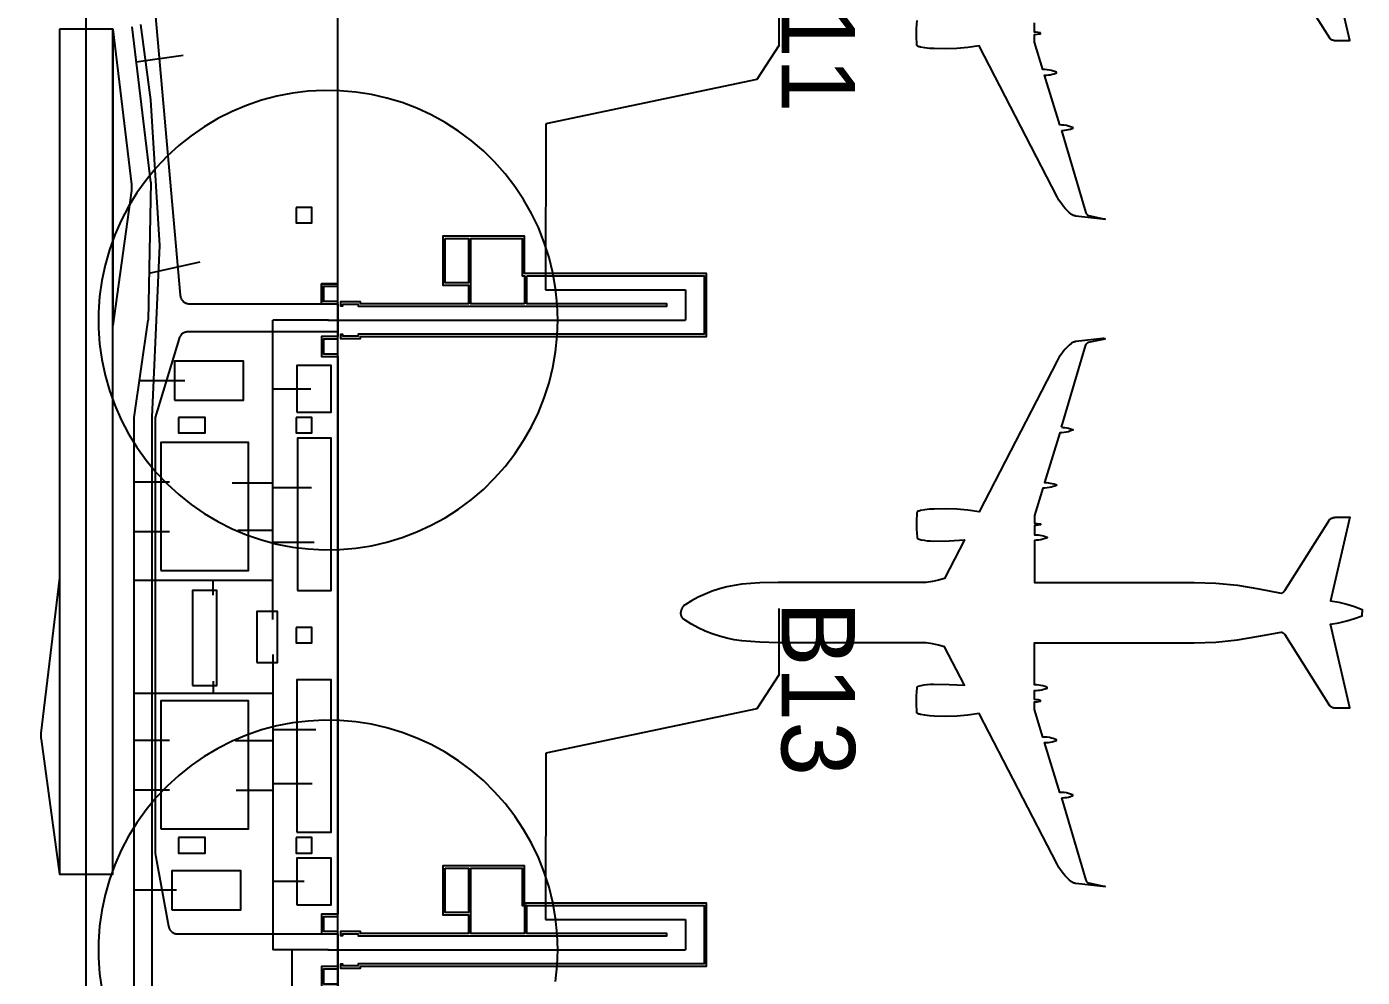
# Model space of a CAD drawing. Extents: x -127 to 299, y -292 to 314.
# Drawn here: x 192.4 to 279.6, y -9.4 to 52.7 of the extents above; entities that cross this region are included whole.
import ezdxf

# ---------------------------------------------------------------- set-up
doc = ezdxf.new("R2010")
doc.units = 0
for name, color, linetype in [('SS-BOARDING-AREAS', 7, 'CONTINUOUS'), ('SS-BOUNDARY', 250, 'CONTINUOUS'), ('SS-CIRCULATION', 7, 'CONTINUOUS'), ('SS-FLOOR-PATTERN', 254, 'CONTINUOUS'), ('SS-GATEHOUSE', 9, 'CONTINUOUS'), ('SS-GATES', 250, 'CONTINUOUS'), ('SS-GRAPH', 7, 'CONTINUOUS'), ('SS-ISLANDS', 7, 'CONTINUOUS'), ('SS-ROOMS', 250, 'CONTINUOUS'), ('SS-SEATING-AREAS', 250, 'CONTINUOUS'), ('SS-SMALL-PLANES', 9, 'CONTINUOUS'), ('SS-STAND-NUMBER', 7, 'CONTINUOUS'), ('SS-WALKWAYS', 251, 'CONTINUOUS'), ('SS-WANDER', 7, 'CONTINUOUS')]:
    doc.layers.add(name, color=color, linetype=linetype)

msp = doc.modelspace()

# ---------------------------------------------------------------- linework, layer by layer
at = {"layer": 'SS-BOARDING-AREAS'}
msp.add_lwpolyline([(227.096, 33.559), (227.061, 34.594), (226.954, 35.624), (226.776, 36.644), (226.528, 37.649), (226.211, 38.635), (225.828, 39.597), (225.378, 40.53), (224.866, 41.43), (224.292, 42.292), (223.661, 43.113), (222.974, 43.888), (222.236, 44.613), (221.449, 45.287), (220.617, 45.904), (219.745, 46.462), (218.837, 46.959), (217.896, 47.392), (216.928, 47.76), (215.937, 48.059), (214.927, 48.29), (213.904, 48.45), (212.873, 48.539), (211.837, 48.557), (210.803, 48.503), (209.775, 48.378), (208.759, 48.183), (207.758, 47.918), (206.777, 47.584), (205.822, 47.184), (204.897, 46.719), (204.007, 46.191), (203.154, 45.602), (202.345, 44.957), (201.582, 44.257), (200.869, 43.506), (200.209, 42.708), (199.606, 41.866), (199.063, 40.984), (198.582, 40.067), (198.165, 39.12), (197.815, 38.145), (197.532, 37.149), (197.319, 36.136), (197.177, 35.11), (197.105, 34.077), (197.105, 33.041), (197.177, 32.008), (197.319, 30.983), (197.532, 29.969), (197.815, 28.973), (198.165, 27.999), (198.582, 27.051), (199.063, 26.134), (199.606, 25.253), (200.209, 24.411), (200.869, 23.612), (201.582, 22.861), (202.345, 22.161), (203.154, 21.516), (204.007, 20.928), (204.897, 20.4), (205.822, 19.934), (206.777, 19.534), (207.758, 19.2), (208.759, 18.935), (209.775, 18.74), (210.803, 18.615), (211.837, 18.561), (212.873, 18.579), (213.904, 18.669), (214.927, 18.829), (215.937, 19.059), (216.928, 19.359), (217.896, 19.726), (218.837, 20.159), (219.745, 20.656), (220.617, 21.214), (221.449, 21.832), (222.236, 22.505), (222.974, 23.231), (223.661, 24.006), (224.292, 24.826), (224.866, 25.689), (225.378, 26.588), (225.828, 27.521), (226.211, 28.483), (226.528, 29.469), (226.776, 30.474), (226.954, 31.494), (227.061, 32.524)], close=True, dxfattribs=at)
msp.add_lwpolyline([(226.954, -9.631), (227.061, -8.602), (227.096, -7.567), (227.061, -6.532), (226.954, -5.502), (226.776, -4.482), (226.528, -3.476), (226.211, -2.49), (225.828, -1.529), (225.378, -0.596), (224.866, 0.304), (224.292, 1.166), (223.661, 1.987), (222.974, 2.762), (222.236, 3.488), (221.449, 4.161), (220.617, 4.778), (219.745, 5.337), (218.837, 5.834), (217.896, 6.267), (216.928, 6.634), (215.937, 6.933), (214.927, 7.164), (213.904, 7.324), (212.873, 7.413), (211.837, 7.431), (210.803, 7.378), (209.775, 7.253), (208.759, 7.057), (207.758, 6.792), (206.777, 6.459), (205.822, 6.058), (204.897, 5.593), (204.007, 5.065), (203.154, 4.477), (202.345, 3.831), (201.582, 3.131), (200.869, 2.38), (200.209, 1.582), (199.606, 0.74), (199.063, -0.142), (198.582, -1.058), (198.165, -2.006), (197.815, -2.981), (197.532, -3.977), (197.319, -4.99), (197.177, -6.016), (197.105, -7.049), (197.105, -8.084), (197.177, -9.117), (197.319, -10.143)], dxfattribs=at)
at = {"layer": 'SS-BOUNDARY'}
msp.add_lwpolyline([(212.736, -208.862), (212.742, 117.558), (125.455, 204.845), (125.455, 307.924), (71.356, 313.844), (66.696, 289.583), (58.131, 266.214), (45.917, 244.529), (30.374, 225.09), (11.906, 208.405)], dxfattribs=at)
at = {"layer": 'SS-CIRCULATION'}
msp.add_lwpolyline([(200.813, 53.622), (202.441, 35.179), (202.446, 35.138), (202.454, 35.098), (202.464, 35.058), (202.477, 35.019), (202.493, 34.981), (202.511, 34.944), (202.532, 34.909), (202.554, 34.875), (202.58, 34.842), (202.607, 34.811), (202.636, 34.783), (202.668, 34.756), (202.701, 34.732), (202.735, 34.709), (202.771, 34.689), (202.808, 34.672), (202.847, 34.657), (202.886, 34.645), (202.926, 34.635), (202.966, 34.628), (203.007, 34.624), (203.048, 34.623), (212.74, 34.623), (212.74, 32.489), (211.671, 32.489), (211.671, 31.194), (212.74, 31.194), (212.739, -5.23), (211.671, -5.23), (211.671, -6.525), (212.739, -6.525), (212.739, -8.659), (211.671, -8.659), (211.671, -9.954)], dxfattribs=at)
for points in [[(202.064, 28.33), (206.577, 28.33), (206.577, 30.877), (202.064, 30.877)], [(210.054, 27.553), (212.297, 27.553), (212.297, 30.598), (210.054, 30.598)], [(202.337, 27.206), (202.337, 26.19), (204.065, 26.19), (204.065, 27.206)], [(210.021, 27.206), (210.021, 26.19), (211.037, 26.19), (211.037, 27.206)], [(201.174, 17.208), (206.905, 17.208), (206.905, 25.569), (201.174, 25.569)], [(210.104, 15.904), (212.297, 15.904), (212.297, 25.843), (210.104, 25.843)], [(203.238, 9.688), (204.829, 9.688), (204.829, 15.894), (203.238, 15.894)], [(207.435, 11.191), (208.797, 11.191), (208.797, 14.534), (207.435, 14.534)], [(210.021, 13.49), (210.021, 12.474), (211.037, 12.474), (211.037, 13.49)], [(210.053, 0.12), (212.296, 0.12), (212.296, 10.06), (210.053, 10.06)], [(201.174, 0.338), (206.905, 0.338), (206.905, 8.699), (201.174, 8.699)], [(202.337, -0.226), (202.337, -1.242), (204.065, -1.242), (204.065, -0.226)], [(210.021, -0.226), (210.021, -1.242), (211.037, -1.242), (211.037, -0.226)], [(210.053, -4.634), (212.296, -4.634), (212.296, -1.589), (210.053, -1.589)], [(201.893, -4.945), (206.406, -4.945), (206.406, -2.398), (201.893, -2.398)]]:
    msp.add_lwpolyline(points, close=True, dxfattribs=at)
at = {"layer": 'SS-FLOOR-PATTERN'}
for p, q in [((198.032, 52.568), (198.032, 33.216)), ((194.566, 16.725), (194.566, -2.626))]:
    msp.add_line(p, q, dxfattribs=at)
for points in [[(200.813, 53.622), (202.441, 35.179), (202.446, 35.138), (202.454, 35.098), (202.464, 35.058), (202.477, 35.019), (202.493, 34.981), (202.511, 34.944), (202.532, 34.909), (202.554, 34.875), (202.58, 34.842), (202.607, 34.811), (202.636, 34.783), (202.668, 34.756), (202.701, 34.732), (202.735, 34.709), (202.771, 34.689), (202.808, 34.672), (202.847, 34.657), (202.886, 34.645), (202.926, 34.635), (202.966, 34.628), (203.007, 34.624), (203.048, 34.623), (212.739, 34.623), (212.739, 32.794), (202.943, 32.794), (202.902, 32.793), (202.862, 32.788), (202.821, 32.782), (202.781, 32.772), (202.742, 32.76), (202.704, 32.745), (202.667, 32.727), (202.631, 32.708), (202.596, 32.685), (202.563, 32.661), (202.532, 32.634), (202.503, 32.606), (202.475, 32.575), (202.45, 32.543), (202.427, 32.509), (202.407, 32.473), (202.388, 32.436), (202.373, 32.398), (202.36, 32.36), (200.813, 27.206), (200.813, -1.242), (201.676, -6.024), (201.685, -6.065), (201.696, -6.106), (201.711, -6.146), (201.728, -6.185), (201.748, -6.222), (201.771, -6.258), (201.796, -6.292), (201.823, -6.325), (201.853, -6.355), (201.885, -6.383), (201.918, -6.409), (201.953, -6.433), (201.99, -6.454), (202.028, -6.473), (202.068, -6.489), (202.108, -6.502), (202.149, -6.512), (202.191, -6.519), (202.233, -6.524), (202.276, -6.525), (212.739, -6.525), (212.739, -9.954)], [(198.032, 52.568), (199.251, 42.423), (199.26, 42.325), (199.262, 42.227), (199.258, 42.13), (199.248, 42.033), (198.032, 33.216)], [(194.566, 16.725), (193.347, 6.58), (193.339, 6.483), (193.336, 6.385), (193.34, 6.287), (193.351, 6.19), (194.566, -2.626)]]:
    msp.add_lwpolyline(points, dxfattribs=at)
at = {"layer": 'SS-GATEHOUSE'}
for points in [[(225.083, 36.455), (236.666, 36.455), (236.666, 32.645), (214.059, 32.645), (214.059, 32.518), (213.069, 32.518), (213.069, 32.619), (212.916, 32.619), (212.916, 32.365), (214.212, 32.365), (214.212, 32.492), (236.818, 32.492), (236.818, 36.607), (224.931, 36.607), (224.931, 39.046), (219.597, 39.046), (219.597, 35.845), (221.273, 35.845), (221.273, 34.626), (214.212, 34.626), (214.212, 34.753), (212.916, 34.753), (212.916, 34.499), (213.069, 34.499), (213.069, 34.601), (214.059, 34.601), (214.059, 34.474), (234.227, 34.474), (234.227, 34.626), (225.083, 34.626)], [(219.749, 38.893), (221.273, 38.893), (221.273, 35.998), (219.749, 35.998)], [(224.931, 34.626), (221.426, 34.626), (221.426, 38.893), (224.778, 38.893), (224.778, 36.455), (224.931, 36.455)], [(225.083, -4.671), (236.666, -4.671), (236.666, -8.481), (214.059, -8.481), (214.059, -8.608), (213.069, -8.608), (213.069, -8.506), (212.916, -8.506), (212.916, -8.76), (214.212, -8.76), (214.212, -8.633), (236.818, -8.633), (236.818, -4.519), (224.931, -4.519), (224.931, -2.08), (219.597, -2.08), (219.597, -5.281), (221.273, -5.281), (221.273, -6.5), (214.212, -6.5), (214.212, -6.373), (212.916, -6.373), (212.916, -6.627), (213.069, -6.627), (213.069, -6.525), (214.059, -6.525), (214.059, -6.652), (234.227, -6.652), (234.227, -6.5), (225.083, -6.5)], [(221.273, -6.5), (214.212, -6.5), (214.212, -6.373), (212.916, -6.373), (212.916, -6.627), (213.069, -6.627), (213.069, -6.525), (214.059, -6.525), (214.059, -6.652), (234.227, -6.652), (234.227, -6.5), (225.083, -6.5), (225.083, -4.671), (224.931, -4.671), (224.931, -6.5), (221.426, -6.5), (221.426, -2.233), (224.778, -2.233), (224.778, -4.671), (224.931, -4.671), (224.931, -2.08), (219.597, -2.08), (219.597, -5.281), (221.273, -5.281)], [(219.749, -2.233), (221.273, -2.233), (221.273, -5.128), (219.749, -5.128)], [(224.931, -6.5), (221.426, -6.5), (221.426, -2.233), (224.778, -2.233), (224.778, -4.671), (224.931, -4.671)]]:
    msp.add_lwpolyline(points, close=True, dxfattribs=at)
at = {"layer": 'SS-GATES'}
for p in [(212.096, 33.559), (212.096, -7.567)]:
    msp.add_point(p, dxfattribs=at)
at = {"layer": 'SS-GRAPH'}
for p, q in [((196.299, -99.959), (196.299, 80.932)), ((241.548, 51.513), (241.548, 58.047)), ((200.513, 42.574), (199.294, 52.72)), ((241.548, 51.513), (240.088, 49.272)), ((202.626, 50.832), (199.571, 50.413)), ((240.088, 49.272), (226.32, 46.371)), ((226.32, 46.371), (226.302, 35.54)), ((200.513, 42.574), (200.339, 33.559)), ((203.715, 37.334), (200.397, 36.598)), ((226.302, 35.54), (235.446, 35.54)), ((235.446, 35.54), (235.446, 33.559)), ((199.423, 27.206), (200.339, 33.559)), ((208.498, 14.006), (208.479, 33.559)), ((212.096, 33.559), (208.479, 33.559)), ((212.096, 33.559), (235.446, 33.559)), ((202.747, 29.604), (199.768, 29.604)), ((208.44, 29.075), (210.972, 29.075)), ((199.423, -27.836), (199.423, 27.206)), ((201.731, 22.985), (199.423, 22.985)), ((208.49, 22.914), (205.832, 22.914)), ((208.49, 22.618), (211.022, 22.618)), ((201.731, 19.742), (199.423, 19.742)), ((206.202, 19.836), (208.493, 19.836)), ((208.494, 19.05), (211.18, 19.05)), ((208.496, 16.551), (199.423, 16.551)), ((204.599, 15.594), (204.599, 16.551)), ((241.548, 10.416), (241.548, 14.725)), ((208.481, 11.72), (208.481, -7.567)), ((204.599, 9.988), (204.599, 9.194)), ((241.548, 10.416), (240.088, 8.175)), ((199.423, 9.194), (208.481, 9.194)), ((240.088, 8.175), (226.32, 5.273)), ((201.731, 6.114), (199.423, 6.114)), ((206.017, 6.114), (208.481, 6.114)), ((208.481, 6.826), (211.303, 6.826)), ((226.32, 5.273), (226.302, -5.585)), ((201.731, 2.872), (199.423, 2.872)), ((206.103, 2.872), (208.481, 2.872)), ((208.481, 3.293), (211.051, 3.293)), ((210.524, -3.112), (208.481, -3.112)), ((202.193, -3.672), (199.423, -3.672)), ((226.302, -5.585), (235.446, -5.585)), ((235.446, -5.585), (235.446, -7.567)), ((212.096, -7.567), (208.481, -7.567)), ((209.729, -7.567), (209.729, -30.909)), ((212.096, -7.567), (235.446, -7.567))]:
    msp.add_line(p, q, dxfattribs=at)
at = {"layer": 'SS-ISLANDS'}
for points in [[(210.021, 40.922), (210.021, 39.906), (211.037, 39.906), (211.037, 40.922)], [(211.671, 35.918), (211.671, 34.623), (212.739, 34.623), (212.739, 34.775), (211.824, 34.775), (211.824, 35.766), (212.739, 35.766), (212.739, 35.918)], [(211.671, 32.489), (211.671, 31.194), (212.739, 31.194), (212.739, 31.346), (211.824, 31.346), (211.824, 32.337), (212.739, 32.337), (212.739, 32.489)], [(202.337, 27.206), (202.337, 26.19), (204.065, 26.19), (204.065, 27.206)], [(210.021, 27.206), (210.021, 26.19), (211.037, 26.19), (211.037, 27.206)], [(210.021, 13.49), (210.021, 12.474), (211.037, 12.474), (211.037, 13.49)], [(202.337, -0.226), (202.337, -1.242), (204.065, -1.242), (204.065, -0.226)], [(210.021, -0.226), (210.021, -1.242), (211.037, -1.242), (211.037, -0.226)], [(211.671, -5.23), (211.671, -6.525), (212.739, -6.525), (212.739, -6.373), (211.824, -6.373), (211.824, -5.382), (212.739, -5.382), (212.739, -5.23)], [(211.671, -8.659), (211.671, -9.954), (212.739, -9.954), (212.739, -9.802), (211.824, -9.802), (211.824, -8.811), (212.739, -8.811), (212.739, -8.659)]]:
    msp.add_lwpolyline(points, close=True, dxfattribs=at)
at = {"layer": 'SS-ROOMS'}
for points in [[(202.337, 27.206), (202.337, 26.19), (204.065, 26.19), (204.065, 27.206)], [(210.021, 27.206), (210.021, 26.19), (211.037, 26.19), (211.037, 27.206)], [(210.021, 13.49), (210.021, 12.474), (211.037, 12.474), (211.037, 13.49)], [(202.337, -0.226), (202.337, -1.242), (204.065, -1.242), (204.065, -0.226)], [(210.021, -0.226), (210.021, -1.242), (211.037, -1.242), (211.037, -0.226)]]:
    msp.add_lwpolyline(points, close=True, dxfattribs=at)
at = {"layer": 'SS-SEATING-AREAS'}
msp.add_lwpolyline([(200.813, 53.622), (202.441, 35.179), (202.446, 35.138), (202.454, 35.098), (202.464, 35.058), (202.477, 35.019), (202.493, 34.981), (202.511, 34.944), (202.532, 34.909), (202.554, 34.875), (202.58, 34.842), (202.607, 34.811), (202.636, 34.783), (202.668, 34.756), (202.701, 34.732), (202.735, 34.709), (202.771, 34.689), (202.808, 34.672), (202.847, 34.657), (202.886, 34.645), (202.926, 34.635), (202.966, 34.628), (203.007, 34.624), (203.048, 34.623), (211.671, 34.623), (211.671, 35.918), (212.739, 35.918), (212.739, 53.622)], dxfattribs=at)
for points in [[(210.021, 40.922), (210.021, 39.906), (211.037, 39.906), (211.037, 40.922)], [(202.064, 28.33), (206.577, 28.33), (206.577, 30.877), (202.064, 30.877)], [(210.054, 27.553), (212.297, 27.553), (212.297, 30.598), (210.054, 30.598)], [(201.174, 17.208), (206.905, 17.208), (206.905, 25.569), (201.174, 25.569)], [(210.104, 15.904), (212.297, 15.904), (212.297, 25.843), (210.104, 25.843)], [(203.238, 9.688), (204.829, 9.688), (204.829, 15.894), (203.238, 15.894)], [(207.435, 11.191), (208.797, 11.191), (208.797, 14.534), (207.435, 14.534)], [(210.053, 0.12), (212.296, 0.12), (212.296, 10.06), (210.053, 10.06)], [(201.174, 0.338), (206.905, 0.338), (206.905, 8.699), (201.174, 8.699)], [(210.053, -4.634), (212.296, -4.634), (212.296, -1.589), (210.053, -1.589)], [(201.893, -4.945), (206.406, -4.945), (206.406, -2.398), (201.893, -2.398)]]:
    msp.add_lwpolyline(points, close=True, dxfattribs=at)
at = {"layer": 'SS-SMALL-PLANES'}
for points in [[(274.574, 56.613), (277.495, 51.983), (277.526, 51.956), (277.559, 51.932), (277.593, 51.91), (277.629, 51.89), (277.666, 51.873), (277.704, 51.858), (277.743, 51.846), (277.783, 51.836), (277.823, 51.829), (277.863, 51.825), (277.904, 51.823), (278.825, 51.822), (277.572, 57.28)], [(251.675, 51.287), (251.375, 51.302), (251.076, 51.336), (250.781, 51.39), (250.734, 51.401), (250.687, 51.415), (250.641, 51.432), (250.597, 51.451), (250.59, 51.456), (250.583, 51.462), (250.577, 51.468), (250.572, 51.475), (250.566, 51.482), (250.562, 51.489), (250.558, 51.497), (250.554, 51.505), (250.551, 51.513), (250.549, 51.521), (250.547, 51.53), (250.545, 51.538), (250.545, 51.547), (250.544, 51.556), (250.545, 51.564), (250.522, 52.086), (250.529, 52.609), (250.568, 53.13)], [(259.984, 45.95), (260.102, 45.952), (260.22, 45.961), (260.337, 45.976), (260.453, 45.998), (260.591, 46.04), (260.726, 46.09), (260.727, 46.09), (260.729, 46.091), (260.73, 46.092), (260.732, 46.092), (260.733, 46.093), (260.735, 46.094), (260.736, 46.095), (260.737, 46.096), (260.738, 46.097), (260.739, 46.098), (260.74, 46.1), (260.741, 46.101), (260.742, 46.102), (260.743, 46.104), (260.743, 46.105), (260.744, 46.107), (260.744, 46.108), (260.744, 46.11), (260.745, 46.112), (260.745, 46.113), (260.745, 46.115), (260.744, 46.116), (260.744, 46.118), (260.744, 46.12), (260.743, 46.121), (260.743, 46.123), (260.742, 46.124), (260.741, 46.125), (260.74, 46.127), (260.739, 46.128), (260.738, 46.129), (260.737, 46.13), (260.736, 46.131), (260.735, 46.132), (260.733, 46.133), (260.732, 46.134), (260.73, 46.135), (260.729, 46.135), (260.727, 46.136), (260.726, 46.136), (260.591, 46.189), (260.454, 46.235), (260.311, 46.266), (260.167, 46.287), (260.022, 46.3), (259.877, 46.304), (258.881, 49.556), (259.009, 49.559), (259.137, 49.569), (259.263, 49.588), (259.388, 49.614), (259.512, 49.648), (259.658, 49.702), (259.66, 49.703), (259.661, 49.704), (259.662, 49.704), (259.664, 49.705), (259.665, 49.706), (259.666, 49.708), (259.667, 49.709), (259.668, 49.71), (259.669, 49.712), (259.669, 49.713), (259.67, 49.714), (259.671, 49.716), (259.671, 49.717), (259.671, 49.719), (259.671, 49.72), (259.672, 49.722), (259.672, 49.724), (259.671, 49.725), (259.671, 49.727), (259.671, 49.728), (259.671, 49.73), (259.67, 49.731), (259.669, 49.733), (259.669, 49.734), (259.668, 49.736), (259.667, 49.737), (259.666, 49.738), (259.665, 49.739), (259.664, 49.74), (259.662, 49.741), (259.661, 49.742), (259.66, 49.743), (259.658, 49.744), (259.558, 49.785), (259.455, 49.821), (259.351, 49.852), (259.208, 49.882), (259.063, 49.903), (258.916, 49.916), (258.77, 49.921), (258.221, 51.713), (258.221, 52.209), (258.412, 52.228), (258.602, 52.254), (258.604, 52.254), (258.606, 52.255), (258.608, 52.256), (258.61, 52.256), (258.612, 52.257), (258.614, 52.258), (258.615, 52.259), (258.617, 52.261), (258.619, 52.262), (258.62, 52.263), (258.621, 52.265), (258.623, 52.267), (258.624, 52.268), (258.625, 52.27), (258.626, 52.272), (258.627, 52.274), (258.627, 52.276), (258.628, 52.278), (258.628, 52.28), (258.628, 52.282), (258.628, 52.284), (258.628, 52.286), (258.628, 52.288), (258.628, 52.29), (258.627, 52.292), (258.627, 52.294), (258.626, 52.296), (258.625, 52.298), (258.624, 52.3), (258.623, 52.302), (258.622, 52.304), (258.62, 52.305), (258.619, 52.307), (258.617, 52.308), (258.616, 52.309), (258.614, 52.31), (258.612, 52.311), (258.61, 52.312), (258.608, 52.313), (258.606, 52.314), (258.604, 52.314), (258.477, 52.337), (258.35, 52.353), (258.221, 52.362), (258.221, 52.967)], [(259.985, 45.95), (261.593, 40.57), (261.599, 40.552), (261.606, 40.535), (261.614, 40.518), (261.623, 40.502), (261.634, 40.487), (261.645, 40.472), (261.658, 40.458), (261.671, 40.445), (261.685, 40.433), (261.7, 40.422), (261.715, 40.412), (261.732, 40.403), (261.749, 40.395), (261.766, 40.389), (262.848, 40.161), (262.766, 40.151), (262.683, 40.147), (260.923, 40.356), (260.882, 40.362), (260.842, 40.371), (260.803, 40.382), (260.765, 40.397), (260.727, 40.414), (260.691, 40.433), (260.656, 40.455), (260.623, 40.479), (260.486, 40.594), (260.356, 40.716), (260.233, 40.846), (260.119, 40.983), (259.968, 41.186), (259.83, 41.396), (259.703, 41.613), (254.615, 51.461), (253.885, 51.355), (253.15, 51.29), (252.412, 51.268), (251.675, 51.287)], [(259.985, 26.558), (261.593, 31.938), (261.598, 31.955), (261.606, 31.972), (261.614, 31.989), (261.623, 32.005), (261.634, 32.02), (261.645, 32.035), (261.657, 32.049), (261.671, 32.062), (261.685, 32.074), (261.7, 32.085), (261.715, 32.095), (261.731, 32.104), (261.748, 32.112), (261.766, 32.119), (262.848, 32.346), (262.766, 32.356), (262.683, 32.36), (260.923, 32.152), (260.882, 32.146), (260.842, 32.137), (260.803, 32.125), (260.764, 32.111), (260.727, 32.094), (260.691, 32.074), (260.656, 32.052), (260.623, 32.028), (260.486, 31.914), (260.356, 31.791), (260.233, 31.661), (260.118, 31.524), (259.968, 31.322), (259.829, 31.111), (259.702, 30.894), (254.615, 21.047), (253.885, 21.153), (253.15, 21.217), (252.412, 21.239), (251.675, 21.22)], [(259.984, 26.558), (260.102, 26.555), (260.22, 26.546), (260.337, 26.531), (260.453, 26.51), (260.591, 26.467), (260.726, 26.417), (260.727, 26.417), (260.729, 26.416), (260.73, 26.416), (260.732, 26.415), (260.733, 26.414), (260.734, 26.413), (260.736, 26.412), (260.737, 26.411), (260.738, 26.41), (260.739, 26.409), (260.74, 26.408), (260.741, 26.406), (260.742, 26.405), (260.742, 26.404), (260.743, 26.402), (260.744, 26.4), (260.744, 26.399), (260.744, 26.397), (260.744, 26.396), (260.744, 26.394), (260.744, 26.393), (260.744, 26.391), (260.744, 26.389), (260.744, 26.388), (260.743, 26.386), (260.742, 26.385), (260.742, 26.383), (260.741, 26.382), (260.74, 26.381), (260.739, 26.379), (260.738, 26.378), (260.737, 26.377), (260.736, 26.376), (260.734, 26.375), (260.733, 26.374), (260.732, 26.373), (260.73, 26.373), (260.729, 26.372), (260.727, 26.371), (260.726, 26.371), (260.591, 26.318), (260.453, 26.273), (260.311, 26.242), (260.167, 26.22), (260.022, 26.207), (259.877, 26.204), (258.881, 22.951), (259.009, 22.948), (259.136, 22.938), (259.263, 22.92), (259.388, 22.893), (259.511, 22.86), (259.658, 22.805), (259.659, 22.805), (259.661, 22.804), (259.662, 22.803), (259.663, 22.802), (259.665, 22.801), (259.666, 22.8), (259.667, 22.798), (259.668, 22.797), (259.668, 22.796), (259.669, 22.794), (259.67, 22.793), (259.67, 22.791), (259.671, 22.79), (259.671, 22.788), (259.671, 22.787), (259.671, 22.785), (259.671, 22.784), (259.671, 22.782), (259.671, 22.78), (259.671, 22.779), (259.67, 22.777), (259.67, 22.776), (259.669, 22.774), (259.668, 22.773), (259.668, 22.772), (259.667, 22.77), (259.666, 22.769), (259.665, 22.768), (259.663, 22.767), (259.662, 22.766), (259.661, 22.765), (259.659, 22.764), (259.658, 22.764), (259.557, 22.723), (259.455, 22.687), (259.351, 22.655), (259.207, 22.626), (259.062, 22.604), (258.916, 22.591), (258.77, 22.587), (258.221, 20.794), (258.221, 20.299), (258.412, 20.279), (258.602, 20.253), (258.604, 20.253), (258.606, 20.252), (258.608, 20.252), (258.61, 20.251), (258.612, 20.25), (258.613, 20.249), (258.615, 20.248), (258.617, 20.247), (258.618, 20.245), (258.62, 20.244), (258.621, 20.242), (258.623, 20.241), (258.624, 20.239), (258.625, 20.237), (258.626, 20.235), (258.626, 20.233), (258.627, 20.231), (258.628, 20.229), (258.628, 20.227), (258.628, 20.225), (258.628, 20.223), (258.628, 20.221), (258.628, 20.219), (258.628, 20.217), (258.627, 20.215), (258.627, 20.213), (258.626, 20.211), (258.625, 20.209), (258.624, 20.207), (258.623, 20.205), (258.621, 20.204), (258.62, 20.202), (258.619, 20.201), (258.617, 20.199), (258.615, 20.198), (258.614, 20.197), (258.612, 20.196), (258.61, 20.195), (258.608, 20.194), (258.606, 20.194), (258.604, 20.193), (258.477, 20.17), (258.35, 20.154), (258.221, 20.146), (258.221, 19.54), (258.342, 19.542), (258.464, 19.536), (258.584, 19.523), (258.704, 19.502), (258.821, 19.473), (258.937, 19.437), (259.051, 19.394), (259.052, 19.393), (259.054, 19.392), (259.055, 19.391), (259.057, 19.39), (259.058, 19.389), (259.059, 19.387), (259.06, 19.386), (259.061, 19.384), (259.062, 19.383), (259.063, 19.381), (259.064, 19.379), (259.064, 19.378), (259.065, 19.376), (259.065, 19.374), (259.065, 19.372), (259.065, 19.371), (259.065, 19.369), (259.065, 19.367), (259.065, 19.365), (259.064, 19.363), (259.064, 19.362), (259.063, 19.36), (259.062, 19.358), (259.061, 19.357), (259.06, 19.355), (259.059, 19.354), (259.058, 19.352), (259.057, 19.351), (259.055, 19.35), (259.054, 19.349), (259.052, 19.348), (259.051, 19.347), (258.918, 19.295), (258.783, 19.252), (258.645, 19.218), (258.505, 19.194), (258.363, 19.179), (258.221, 19.174), (258.221, 16.435), (268.652, 16.435), (270.069, 16.387), (271.479, 16.243), (272.877, 16.004), (274.34, 15.732), (274.363, 15.738), (274.387, 15.745), (274.409, 15.754), (274.431, 15.764), (274.453, 15.776), (274.473, 15.789), (274.493, 15.803), (274.511, 15.819), (274.529, 15.836), (274.545, 15.854), (274.56, 15.874), (274.574, 15.894), (277.495, 20.524), (277.526, 20.551), (277.559, 20.575), (277.593, 20.597), (277.629, 20.617), (277.666, 20.635), (277.704, 20.649), (277.743, 20.662), (277.782, 20.671), (277.823, 20.678), (277.863, 20.682), (277.904, 20.684), (278.824, 20.685), (277.572, 15.227), (278.1, 15.133), (278.621, 15.007), (279.134, 14.851), (279.637, 14.665), (279.637, 14.46)], [(251.675, 21.22), (251.375, 21.205), (251.076, 21.171), (250.781, 21.117), (250.733, 21.106), (250.687, 21.092), (250.641, 21.076), (250.596, 21.056), (250.59, 21.051), (250.583, 21.045), (250.577, 21.039), (250.571, 21.032), (250.566, 21.025), (250.562, 21.018), (250.557, 21.01), (250.554, 21.002), (250.551, 20.994), (250.548, 20.986), (250.546, 20.978), (250.545, 20.969), (250.544, 20.96), (250.544, 20.952), (250.545, 20.943), (250.521, 20.421), (250.529, 19.899), (250.568, 19.377), (250.568, 19.369), (250.568, 19.36), (250.569, 19.352), (250.571, 19.343), (250.573, 19.335), (250.576, 19.326), (250.579, 19.318), (250.583, 19.311), (250.587, 19.303), (250.592, 19.296), (250.598, 19.289), (250.603, 19.283), (250.61, 19.277), (250.616, 19.271), (250.623, 19.266), (250.822, 19.216), (251.024, 19.178), (251.228, 19.151), (251.433, 19.137), (251.638, 19.134), (252.651, 19.154), (253.663, 19.212), (252.354, 16.69), (251.96, 16.583), (251.561, 16.498), (251.157, 16.435), (241.48, 16.435), (240.294, 16.404), (239.111, 16.308), (238.618, 16.239), (238.13, 16.14), (237.65, 16.012), (237.178, 15.854), (236.717, 15.667), (236.268, 15.456), (235.831, 15.222), (235.406, 14.967), (235.373, 14.944), (235.342, 14.92), (235.313, 14.894), (235.286, 14.866), (235.26, 14.836), (235.237, 14.804), (235.216, 14.771), (235.197, 14.737), (235.181, 14.701), (235.167, 14.664), (235.155, 14.627), (235.146, 14.588), (235.139, 14.546), (235.133, 14.503), (235.13, 14.46)], [(251.675, 7.701), (251.375, 7.715), (251.076, 7.75), (250.781, 7.804), (250.733, 7.815), (250.687, 7.829), (250.641, 7.845), (250.596, 7.865), (250.59, 7.87), (250.583, 7.876), (250.577, 7.882), (250.571, 7.889), (250.566, 7.896), (250.562, 7.903), (250.557, 7.91), (250.554, 7.918), (250.551, 7.927), (250.548, 7.935), (250.546, 7.943), (250.545, 7.952), (250.544, 7.96), (250.544, 7.969), (250.545, 7.978), (250.521, 8.5), (250.529, 9.022), (250.568, 9.543), (250.568, 9.552), (250.568, 9.561), (250.569, 9.569), (250.571, 9.578), (250.573, 9.586), (250.576, 9.594), (250.579, 9.603), (250.583, 9.61), (250.587, 9.618), (250.592, 9.625), (250.598, 9.632), (250.603, 9.638), (250.61, 9.644), (250.616, 9.65), (250.623, 9.655), (250.822, 9.705), (251.024, 9.743), (251.228, 9.769), (251.433, 9.784), (251.638, 9.787), (252.651, 9.767), (253.663, 9.709), (252.354, 12.231), (251.96, 12.338), (251.561, 12.423), (251.157, 12.485), (241.48, 12.485), (240.294, 12.517), (239.111, 12.613), (238.618, 12.682), (238.13, 12.78), (237.65, 12.909), (237.178, 13.067), (236.717, 13.254), (236.268, 13.465), (235.831, 13.699), (235.406, 13.954), (235.373, 13.976), (235.342, 14.001), (235.313, 14.027), (235.286, 14.055), (235.26, 14.085), (235.237, 14.117), (235.216, 14.15), (235.197, 14.184), (235.181, 14.22), (235.167, 14.257), (235.155, 14.294), (235.146, 14.332), (235.139, 14.375), (235.133, 14.418), (235.13, 14.46)], [(259.984, 2.363), (260.102, 2.366), (260.22, 2.375), (260.337, 2.39), (260.453, 2.411), (260.591, 2.454), (260.726, 2.504), (260.727, 2.504), (260.729, 2.505), (260.73, 2.505), (260.732, 2.506), (260.733, 2.507), (260.734, 2.507), (260.736, 2.508), (260.737, 2.51), (260.738, 2.511), (260.739, 2.512), (260.74, 2.513), (260.741, 2.515), (260.742, 2.516), (260.742, 2.517), (260.743, 2.519), (260.744, 2.52), (260.744, 2.522), (260.744, 2.524), (260.744, 2.525), (260.744, 2.527), (260.744, 2.528), (260.744, 2.53), (260.744, 2.532), (260.744, 2.533), (260.743, 2.535), (260.742, 2.536), (260.742, 2.538), (260.741, 2.539), (260.74, 2.54), (260.739, 2.542), (260.738, 2.543), (260.737, 2.544), (260.736, 2.545), (260.734, 2.546), (260.733, 2.547), (260.732, 2.548), (260.73, 2.548), (260.729, 2.549), (260.727, 2.549), (260.726, 2.55), (260.591, 2.603), (260.453, 2.648), (260.311, 2.679), (260.167, 2.701), (260.022, 2.714), (259.877, 2.717), (258.881, 5.97), (259.009, 5.972), (259.136, 5.983), (259.263, 6.001), (259.388, 6.028), (259.511, 6.061), (259.658, 6.116), (259.659, 6.116), (259.661, 6.117), (259.662, 6.118), (259.663, 6.119), (259.665, 6.12), (259.666, 6.121), (259.667, 6.122), (259.668, 6.124), (259.668, 6.125), (259.669, 6.127), (259.67, 6.128), (259.67, 6.129), (259.671, 6.131), (259.671, 6.133), (259.671, 6.134), (259.671, 6.136), (259.671, 6.137), (259.671, 6.139), (259.671, 6.14), (259.671, 6.142), (259.67, 6.143), (259.67, 6.145), (259.669, 6.146), (259.668, 6.148), (259.668, 6.149), (259.667, 6.15), (259.666, 6.152), (259.665, 6.153), (259.663, 6.154), (259.662, 6.155), (259.661, 6.156), (259.659, 6.157), (259.658, 6.157), (259.557, 6.198), (259.455, 6.234), (259.351, 6.265), (259.207, 6.295), (259.062, 6.316), (258.916, 6.33), (258.77, 6.334), (258.221, 8.127), (258.221, 8.622), (258.412, 8.641), (258.602, 8.668), (258.604, 8.668), (258.606, 8.669), (258.608, 8.669), (258.61, 8.67), (258.612, 8.671), (258.613, 8.672), (258.615, 8.673), (258.617, 8.674), (258.618, 8.676), (258.62, 8.677), (258.621, 8.679), (258.623, 8.68), (258.624, 8.682), (258.625, 8.684), (258.626, 8.686), (258.626, 8.688), (258.627, 8.69), (258.628, 8.692), (258.628, 8.694), (258.628, 8.696), (258.628, 8.698), (258.628, 8.7), (258.628, 8.702), (258.628, 8.704), (258.627, 8.706), (258.627, 8.708), (258.626, 8.71), (258.625, 8.712), (258.624, 8.714), (258.623, 8.715), (258.621, 8.717), (258.62, 8.719), (258.619, 8.72), (258.617, 8.722), (258.615, 8.723), (258.614, 8.724), (258.612, 8.725), (258.61, 8.726), (258.608, 8.727), (258.606, 8.727), (258.604, 8.728), (258.477, 8.751), (258.35, 8.766), (258.221, 8.775), (258.221, 9.381), (258.342, 9.379), (258.464, 9.385), (258.584, 9.398), (258.704, 9.419), (258.821, 9.448), (258.937, 9.484), (259.051, 9.527), (259.052, 9.528), (259.054, 9.529), (259.055, 9.53), (259.057, 9.531), (259.058, 9.532), (259.059, 9.534), (259.06, 9.535), (259.061, 9.537), (259.062, 9.538), (259.063, 9.54), (259.064, 9.541), (259.064, 9.543), (259.065, 9.545), (259.065, 9.547), (259.065, 9.549), (259.065, 9.55), (259.065, 9.552), (259.065, 9.554), (259.065, 9.556), (259.064, 9.557), (259.064, 9.559), (259.063, 9.561), (259.062, 9.563), (259.061, 9.564), (259.06, 9.566), (259.059, 9.567), (259.058, 9.568), (259.057, 9.57), (259.055, 9.571), (259.054, 9.572), (259.052, 9.573), (259.051, 9.574), (258.918, 9.626), (258.783, 9.669), (258.645, 9.703), (258.505, 9.727), (258.363, 9.742), (258.221, 9.747), (258.221, 12.485), (268.652, 12.485), (270.069, 12.534), (271.479, 12.678), (272.877, 12.917), (274.34, 13.189), (274.363, 13.183), (274.387, 13.176), (274.409, 13.167), (274.431, 13.157), (274.453, 13.145), (274.473, 13.132), (274.493, 13.117), (274.511, 13.102), (274.529, 13.085), (274.545, 13.066), (274.56, 13.047), (274.574, 13.027), (277.495, 8.397), (277.526, 8.37), (277.559, 8.346), (277.593, 8.323), (277.629, 8.304), (277.666, 8.286), (277.704, 8.271), (277.743, 8.259), (277.782, 8.25), (277.823, 8.243), (277.863, 8.238), (277.904, 8.237), (278.824, 8.235), (277.572, 13.694), (278.1, 13.788), (278.621, 13.914), (279.134, 14.07), (279.637, 14.256), (279.637, 14.46)], [(259.985, 2.363), (261.593, -3.017), (261.598, -3.034), (261.606, -3.051), (261.614, -3.068), (261.623, -3.084), (261.634, -3.1), (261.645, -3.114), (261.657, -3.128), (261.671, -3.141), (261.685, -3.153), (261.7, -3.164), (261.715, -3.174), (261.731, -3.183), (261.748, -3.191), (261.766, -3.198), (262.848, -3.425), (262.766, -3.435), (262.683, -3.439), (260.923, -3.231), (260.882, -3.225), (260.842, -3.216), (260.803, -3.204), (260.764, -3.19), (260.727, -3.173), (260.691, -3.153), (260.656, -3.131), (260.623, -3.107), (260.486, -2.993), (260.356, -2.87), (260.233, -2.74), (260.118, -2.603), (259.968, -2.401), (259.829, -2.191), (259.702, -1.973), (254.615, 7.874), (253.885, 7.768), (253.15, 7.704), (252.412, 7.681), (251.675, 7.701)]]:
    msp.add_lwpolyline(points, dxfattribs=at)
at = {"layer": 'SS-WALKWAYS'}
msp.add_lwpolyline([(194.566, 52.568), (194.566, -2.626), (198.032, -2.626), (198.032, 52.568)], close=True, dxfattribs=at)
at = {"layer": 'SS-WANDER'}
msp.add_lwpolyline([(201.136, -91.983), (200.409, -83.808), (200.409, -55.049), (201.145, -41.91), (200.598, -26.399), (200.598, 27.211), (201.103, 38.442), (200.521, 47.946), (199.861, 52.86)], dxfattribs=at)

# ---------------------------------------------------------------- texts
at = {"layer": 'SS-STAND-NUMBER', "linetype": 'CONTINUOUS'}
for s, p in [('B11', (241.708, 58.537)), ('B13', (241.708, 15.215))]:
    msp.add_text(s, height=4.8021, rotation=269.99991, dxfattribs=at).set_placement(p)

doc.saveas('drawing.dxf')
